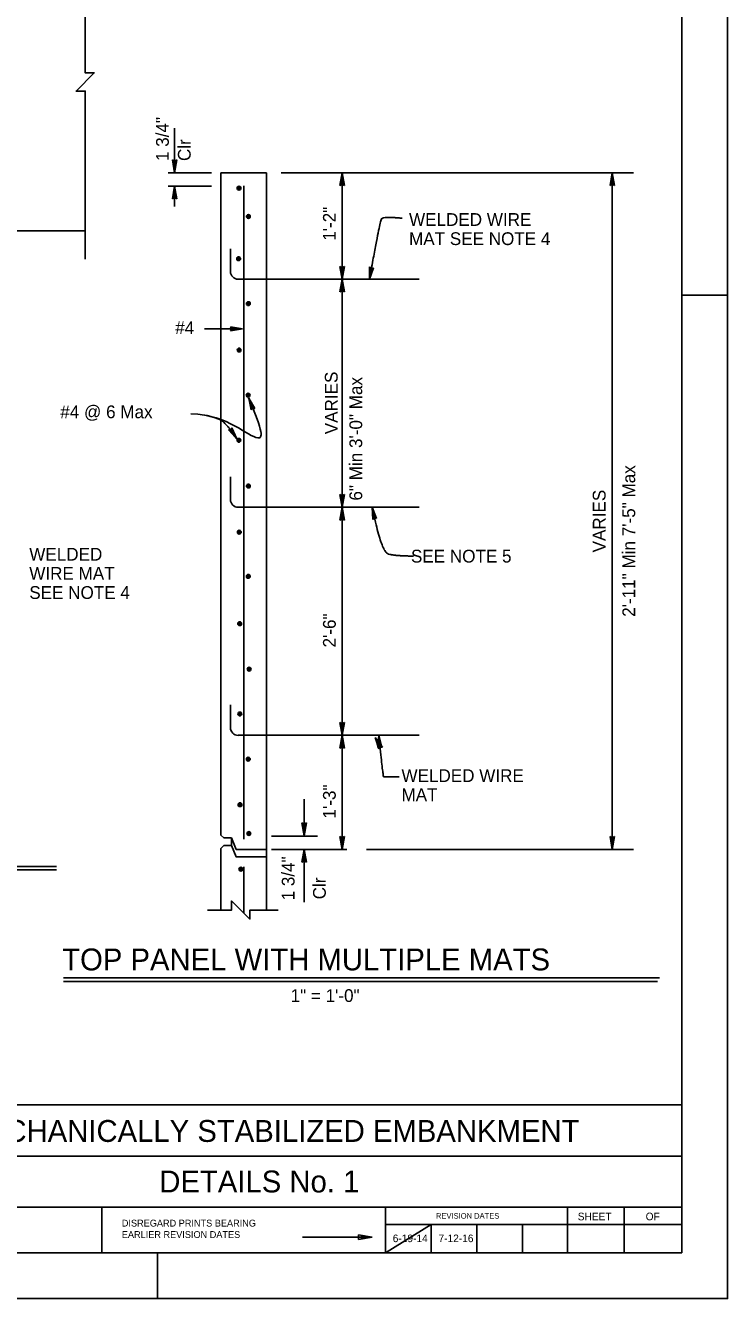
# Model space of a CAD drawing. Extents: x 0 to 34, y 0 to 22.
# Drawn here: x 26.3 to 34, y 0 to 13.96 of the extents above; entities that cross this region are included whole.
import ezdxf

# ---------------------------------------------------------------- set-up
doc = ezdxf.new("R2010")
doc.units = 0
for name, color, linetype in [('10 Sheet Format', 7, 'Continuous'), ('12 Coord Grid', 7, 'Continuous'), ('13 Ramp Align', 7, 'Continuous'), ('210 Border', 7, 'Continuous'), ('212 Leaders and Dim Lines', 7, 'Continuous'), ('213 Rebar', 7, 'Continuous'), ('214 Text and Titles', 7, 'Continuous'), ('216 Rebar', 7, 'Continuous'), ('217 Rebar', 7, 'Continuous'), ('240 Concrete', 7, 'Continuous')]:
    doc.layers.add(name, color=color, linetype=linetype)

# ---------------------------------------------------------------- blocks, each defined once
blk = doc.blocks.new('TERMA')
at = {"layer": '10 Sheet Format'}
for p, q in [((-3.92, 0.34), (-4.13, 0.69)), ((-4.13, 0.69), (0, 0)), ((0, 0), (-4.13, -0.69)), ((-4.03, 0.52), (0, 0)), ((0, 0), (-4.03, -0.52)), ((0, 0), (-3.92, 0.34)), ((-3.92, 0.34), (-3.71, 0)), ((-3.92, -0.35), (0, 0)), ((-3.71, 0), (-3.92, -0.35)), ((0, 0), (-3.82, 0.17)), ((-3.82, -0.17), (0, 0)), ((-3.71, 0), (0, 0)), ((-3.92, -0.35), (-4.13, -0.69))]:
    blk.add_line(p, q, dxfattribs=at)

msp = doc.modelspace()

# ---------------------------------------------------------------- linework, layer by layer
at = {"layer": '10 Sheet Format'}
msp.add_lwpolyline([(0, 0), (34, 0), (34, 22), (0, 22)], close=True, dxfattribs=at)
at = {"layer": '12 Coord Grid'}
for p, q in [((28.79, 9.76), (28.749, 9.871)), ((28.774, 9.74), (28.749, 9.871)), ((28.749, 9.871), (28.815, 9.755)), ((28.802, 9.757), (28.749, 9.871)), ((28.749, 9.871), (28.782, 9.75)), ((28.778, 9.745), (28.749, 9.871)), ((28.749, 9.871), (28.786, 9.755)), ((28.796, 9.759), (28.749, 9.871)), ((28.749, 9.871), (28.809, 9.756)), ((28.782, 9.75), (28.774, 9.74)), ((28.782, 9.75), (28.79, 9.76)), ((28.79, 9.76), (28.802, 9.757)), ((28.802, 9.757), (28.815, 9.755)), ((28.54, 9.521), (28.527, 9.521)), ((28.62, 9.424), (28.527, 9.521)), ((28.62, 9.424), (28.533, 9.521)), ((28.553, 9.522), (28.54, 9.521)), ((28.54, 9.521), (28.62, 9.424)), ((28.546, 9.522), (28.62, 9.424)), ((28.558, 9.534), (28.553, 9.522)), ((28.553, 9.522), (28.62, 9.424)), ((28.62, 9.424), (28.555, 9.528)), ((28.558, 9.534), (28.563, 9.546)), ((28.62, 9.424), (28.558, 9.534)), ((28.561, 9.54), (28.62, 9.424)), ((28.563, 9.546), (28.62, 9.424))]:
    msp.add_line(p, q, dxfattribs=at)
at = {"layer": '13 Ramp Align'}
msp.add_line((28.694, 12.196), (28.694, 5.035), dxfattribs=at)
at = {"layer": '210 Border'}
for p, q in [((33.5, 21.5), (33.5, 0.5)), ((33.5, 11), (34, 11)), ((33.5, 2.125), (1, 2.125)), ((33.5, 1.562), (24.25, 1.562)), ((33.5, 1), (1, 1)), ((27.137, 0.5), (27.137, 1)), ((30.25, 1), (30.25, 0.5)), ((32.243, 0.997), (32.243, 0.5)), ((32.868, 1), (32.868, 0.5)), ((29.952, 0.698), (30.102, 0.673)), ((29.952, 0.648), (29.952, 0.698)), ((33.5, 0.812), (30.25, 0.812)), ((30.25, 0.5), (30.75, 0.812)), ((30.75, 0.812), (30.75, 0.5)), ((31.25, 0.812), (31.25, 0.5)), ((31.75, 0.812), (31.75, 0.5)), ((30.034, 0.673), (29.338, 0.673)), ((30.102, 0.673), (29.952, 0.648)), ((29.977, 0.681), (30.027, 0.673)), ((29.977, 0.665), (29.977, 0.681)), ((30.027, 0.673), (29.977, 0.665)), ((33.5, 0.5), (1, 0.5)), ((27.75, 0.5), (27.75, 0))]:
    msp.add_line(p, q, dxfattribs=at)
for points in [[(30.026, 0.673), (29.883, 0.673)], [(30.102, 0.673), (29.952, 0.673)], [(30.027, 0.673), (29.977, 0.673)], [(30.102, 0.673), (30.029, 0.673)]]:
    msp.add_lwpolyline(points, dxfattribs=at)
at = {"layer": '212 Leaders and Dim Lines'}
for p, q in [((27.936, 12.831), (27.936, 12.341)), ((27.936, 12.831), (27.936, 12.341)), ((28.342, 12.341), (27.866, 12.341)), ((28.342, 12.341), (27.866, 12.341)), ((28.944, 12.341), (28.944, 12.257)), ((28.944, 12.341), (28.944, 12.257)), ((29.104, 12.341), (32.97, 12.341)), ((29.773, 12.341), (29.773, 11.174)), ((32.736, 4.924), (32.736, 12.341)), ((28.342, 12.195), (27.866, 12.195)), ((28.342, 12.195), (27.866, 12.195)), ((27.936, 11.971), (27.936, 12.195)), ((27.936, 11.971), (27.936, 12.195)), ((30.073, 11.174), (30.074, 11.308)), ((30.084, 11.299), (30.074, 11.308)), ((29.773, 11.174), (29.773, 10.091)), ((29.773, 8.674), (29.773, 11.174)), ((30.073, 11.174), (30.079, 11.304)), ((30.118, 11.3), (30.073, 11.174)), ((30.084, 11.299), (30.073, 11.174)), ((30.112, 11.298), (30.073, 11.174)), ((30.073, 11.174), (30.106, 11.295)), ((30.089, 11.295), (30.073, 11.174)), ((30.073, 11.174), (30.1, 11.293)), ((30.094, 11.291), (30.073, 11.174)), ((30.094, 11.291), (30.084, 11.299)), ((30.106, 11.295), (30.094, 11.291)), ((30.106, 11.295), (30.118, 11.3)), ((28.262, 10.631), (28.681, 10.631)), ((28.557, 10.642), (28.55, 10.653)), ((28.55, 10.653), (28.681, 10.631)), ((28.681, 10.631), (28.55, 10.609)), ((28.557, 10.62), (28.55, 10.609)), ((28.553, 10.648), (28.681, 10.631)), ((28.681, 10.631), (28.553, 10.615)), ((28.681, 10.631), (28.557, 10.642)), ((28.557, 10.642), (28.563, 10.631)), ((28.557, 10.62), (28.681, 10.631)), ((28.563, 10.631), (28.557, 10.62)), ((28.681, 10.631), (28.56, 10.637)), ((28.56, 10.626), (28.681, 10.631)), ((28.563, 10.631), (28.681, 10.631)), ((29.773, 8.674), (29.773, 6.174)), ((30.127, 8.558), (30.103, 8.674)), ((30.108, 8.54), (30.103, 8.674)), ((30.103, 8.674), (30.151, 8.549)), ((30.139, 8.554), (30.103, 8.674)), ((30.103, 8.674), (30.117, 8.549)), ((30.113, 8.545), (30.103, 8.674)), ((30.103, 8.674), (30.122, 8.554)), ((30.133, 8.556), (30.103, 8.674)), ((30.103, 8.674), (30.145, 8.551)), ((30.117, 8.549), (30.108, 8.54)), ((30.117, 8.549), (30.127, 8.558)), ((30.127, 8.558), (30.139, 8.554)), ((30.139, 8.554), (30.151, 8.549)), ((30.188, 6.046), (30.134, 6.15)), ((30.175, 6.024), (30.134, 6.15)), ((30.134, 6.15), (30.214, 6.044)), ((30.201, 6.045), (30.134, 6.15)), ((30.134, 6.15), (30.182, 6.035)), ((30.178, 6.029), (30.134, 6.15)), ((30.134, 6.15), (30.185, 6.04)), ((30.195, 6.045), (30.134, 6.15)), ((30.134, 6.15), (30.208, 6.044)), ((30.166, 6.041), (30.175, 6.174)), ((30.171, 6.045), (30.175, 6.174)), ((30.187, 6.056), (30.175, 6.174)), ((30.175, 6.174), (30.21, 6.045)), ((30.198, 6.051), (30.175, 6.174)), ((30.175, 6.174), (30.176, 6.048)), ((30.175, 6.174), (30.181, 6.052)), ((30.192, 6.053), (30.175, 6.174)), ((30.175, 6.174), (30.204, 6.048)), ((29.773, 6.091), (29.773, 4.924)), ((29.773, 6.091), (29.773, 4.924)), ((30.176, 6.048), (30.166, 6.041)), ((30.182, 6.035), (30.175, 6.024)), ((30.176, 6.048), (30.187, 6.056)), ((30.182, 6.035), (30.188, 6.046)), ((30.187, 6.056), (30.198, 6.051)), ((30.188, 6.046), (30.201, 6.045)), ((30.198, 6.051), (30.21, 6.045)), ((30.201, 6.045), (30.214, 6.044)), ((29.356, 5.177), (29.356, 5.473)), ((29.356, 5.177), (29.356, 5.354)), ((28.997, 5.07), (29.502, 5.07)), ((28.997, 5.07), (29.502, 5.07)), ((28.997, 4.924), (29.826, 4.924)), ((28.997, 4.924), (29.826, 4.924)), ((29.356, 4.345), (29.356, 4.924)), ((29.356, 4.345), (29.356, 4.924)), ((30.041, 4.924), (32.97, 4.924))]:
    msp.add_line(p, q, dxfattribs=at)
for points, degree in [([(30.073, 11.174), (30.187, 11.814), (30.228, 11.862), (30.432, 11.842)], 2), ([(28.112, 9.698), (28.332, 9.691), (28.622, 9.568), (28.885, 9.376), (28.917, 9.482), (28.745, 9.875)], 3), ([(28.62, 9.424), (28.499, 9.601), (28.387, 9.656), (28.283, 9.681)], 2), ([(30.103, 8.674), (30.202, 8.184), (30.356, 8.139), (30.556, 8.139)], 2), ([(30.397, 5.719), (30.236, 5.719), (30.221, 5.719), (30.175, 6.174)], 2)]:
    msp.add_open_spline(points, degree=degree, dxfattribs=at)
at = {"layer": '213 Rebar'}
for p, q in [((28.642, 12.192), (28.642, 12.187)), ((28.694, 12.196), (28.694, 5.068)), ((28.745, 11.882), (28.745, 11.877)), ((28.638, 11.418), (28.638, 11.413)), ((28.745, 10.926), (28.745, 10.921)), ((28.643, 10.417), (28.643, 10.412)), ((28.742, 9.923), (28.742, 9.917)), ((28.641, 9.429), (28.641, 9.423)), ((28.745, 8.927), (28.745, 8.922)), ((28.645, 8.422), (28.645, 8.417)), ((28.744, 7.937), (28.744, 7.932)), ((28.65, 7.418), (28.65, 7.412)), ((28.753, 6.92), (28.753, 6.915)), ((28.651, 6.429), (28.651, 6.424)), ((28.744, 5.934), (28.744, 5.928)), ((28.653, 5.434), (28.653, 5.429)), ((28.75, 5.118), (28.75, 5.112)), ((28.662, 4.727), (28.662, 4.722)), ((28.694, 4.731), (28.694, 4.226)), ((28.694, 4.731), (28.694, 4.226))]:
    msp.add_line(p, q, dxfattribs=at)
for centre, radius in [((28.642, 12.172), 0.0209), ((28.642, 12.172), 0.0156), ((28.642, 12.172), 0.00776), ((28.745, 11.861), 0.0209), ((28.745, 11.861), 0.0156), ((28.745, 11.861), 0.00776), ((28.638, 11.398), 0.0209), ((28.638, 11.398), 0.0156), ((28.638, 11.398), 0.00776), ((28.745, 10.906), 0.0209), ((28.745, 10.906), 0.0156), ((28.745, 10.906), 0.00776), ((28.643, 10.397), 0.0209), ((28.643, 10.397), 0.0156), ((28.643, 10.397), 0.00776), ((28.742, 9.902), 0.0209), ((28.742, 9.902), 0.0156), ((28.742, 9.902), 0.00776), ((28.641, 9.408), 0.0209), ((28.641, 9.408), 0.0156), ((28.641, 9.408), 0.00776), ((28.745, 8.906), 0.0209), ((28.745, 8.906), 0.0156), ((28.745, 8.906), 0.00776), ((28.645, 8.401), 0.0209), ((28.645, 8.401), 0.0156), ((28.645, 8.401), 0.00776), ((28.744, 7.916), 0.0209), ((28.744, 7.916), 0.0156), ((28.744, 7.916), 0.00776), ((28.65, 7.397), 0.0209), ((28.65, 7.397), 0.0156), ((28.65, 7.397), 0.00776), ((28.753, 6.899), 0.0209), ((28.753, 6.899), 0.0156), ((28.753, 6.899), 0.00776), ((28.651, 6.408), 0.0209), ((28.651, 6.408), 0.0156), ((28.651, 6.408), 0.00776), ((28.744, 5.913), 0.0209), ((28.744, 5.913), 0.0156), ((28.744, 5.913), 0.00776), ((28.653, 5.413), 0.0209), ((28.653, 5.413), 0.0156), ((28.653, 5.413), 0.00776), ((28.75, 5.097), 0.0209), ((28.75, 5.097), 0.0156), ((28.75, 5.097), 0.00776), ((28.662, 4.706), 0.0209), ((28.662, 4.706), 0.0156), ((28.662, 4.706), 0.00776)]:
    msp.add_circle(centre, radius, dxfattribs=at)
at = {"layer": '214 Text and Titles'}
for p, q in [((28.559, 5.049), (28.611, 4.924)), ((28.611, 4.841), (28.559, 4.966)), ((28.611, 4.841), (28.559, 4.966)), ((28.611, 4.924), (28.944, 4.924)), ((28.611, 4.924), (28.944, 4.924)), ((28.944, 4.924), (28.944, 4.841)), ((28.944, 4.924), (28.944, 4.841)), ((28.944, 4.924), (28.944, 4.841)), ((28.611, 4.841), (28.944, 4.841)), ((28.611, 4.841), (28.944, 4.841)), ((28.611, 4.841), (28.944, 4.841)), ((28.611, 4.841), (28.944, 4.841)), ((28.611, 4.841), (28.944, 4.841)), ((28.611, 4.841), (28.944, 4.841)), ((23.351, 4.737), (26.642, 4.737)), ((23.351, 4.698), (26.642, 4.698)), ((26.716, 3.515), (33.253, 3.515)), ((26.716, 3.476), (33.23, 3.476))]:
    msp.add_line(p, q, dxfattribs=at)
msp.add_lwpolyline([(28.944, 4.841), (28.944, 4.924), (28.611, 4.924), (28.559, 5.049)], dxfattribs=at)
at = {"layer": '216 Rebar'}
for p, q in [((28.548, 11.507), (28.548, 11.257)), ((28.631, 11.174), (30.617, 11.174)), ((28.548, 9.007), (28.548, 8.757)), ((28.638, 8.674), (30.617, 8.674)), ((28.548, 6.507), (28.548, 6.257)), ((28.634, 6.174), (30.617, 6.174))]:
    msp.add_line(p, q, dxfattribs=at)
for centre in [(28.632, 11.257), (28.632, 8.757), (28.632, 6.257)]:
    msp.add_arc(centre, 0.0833, 180, 270, dxfattribs=at)
at = {"layer": '217 Rebar'}
for p, q in [((28.611, 4.841), (28.559, 4.966)), ((28.944, 4.924), (28.944, 4.841))]:
    msp.add_line(p, q, dxfattribs=at)
msp.add_lwpolyline([(28.944, 4.841), (28.944, 4.924), (28.611, 4.924), (28.559, 5.049), (28.559, 4.966), (28.611, 4.841), (28.944, 4.841)], dxfattribs=at)
at = {"layer": '240 Concrete'}
for p, q in [((28.444, 12.341), (28.944, 12.341)), ((28.444, 12.341), (28.444, 5.08)), ((28.944, 12.341), (28.944, 4.259)), ((25.374, 11.704), (26.955, 11.704)), ((28.444, 5.08), (28.476, 5.049)), ((28.476, 5.049), (28.559, 5.049)), ((28.476, 4.966), (28.444, 4.934)), ((28.444, 4.934), (28.444, 4.259)), ((28.476, 4.966), (28.559, 4.966)), ((28.611, 4.841), (28.559, 4.966)), ((28.611, 4.841), (28.944, 4.841))]:
    msp.add_line(p, q, dxfattribs=at)
for points in [[(26.955, 15.121), (26.955, 13.435), (27.055, 13.435), (26.855, 13.235), (26.955, 13.235), (26.955, 11.394)], [(28.944, 4.841), (28.944, 4.924), (28.611, 4.924), (28.559, 5.049), (28.559, 4.966), (28.611, 4.841), (28.944, 4.841)], [(28.296, 4.259), (28.561, 4.259), (28.561, 4.359), (28.761, 4.159), (28.761, 4.259), (29.07, 4.259)]]:
    msp.add_lwpolyline(points, dxfattribs=at)

# ---------------------------------------------------------------- block references
at = {"layer": '212 Leaders and Dim Lines', "xscale": 0.033863969643370066, "yscale": 0.03548367630197333}
for p, rotation in [((27.936, 12.341), -90), ((27.936, 12.341), -90), ((29.773, 12.341), 90), ((29.773, 12.341), 90), ((32.736, 12.341), 90), ((27.936, 12.195), 90), ((27.936, 12.195), 90), ((29.773, 11.174), -90), ((29.773, 11.174), -90), ((29.773, 11.174), 90), ((29.773, 11.174), 90), ((29.773, 11.174), 90), ((29.773, 8.674), -90), ((29.773, 8.674), 90), ((29.773, 8.674), 90), ((29.773, 6.174), -90), ((29.773, 6.174), -90), ((29.773, 6.174), 90), ((29.773, 6.174), 90), ((29.356, 5.073), -90), ((29.356, 5.073), -90), ((29.773, 4.924), -90), ((29.773, 4.924), -90), ((32.736, 4.924), -90), ((29.356, 4.924), 90), ((29.356, 4.924), 90)]:
    msp.add_blockref('TERMA', p, dxfattribs=dict(at, rotation=rotation))

# ---------------------------------------------------------------- texts
at = {"layer": '210 Border'}
for s, height, p in [('MECHANICALLY STABILIZED EMBANKMENT', 0.24, (25.599, 1.717)), ('DETAILS No. 1', 0.24, (27.768, 1.163)), ('DISREGARD PRINTS BEARING', 0.07499, (27.357, 0.789)), ('REVISION DATES', 0.05999, (30.802, 0.876)), ('SHEET', 0.0833, (32.357, 0.858)), ('OF', 0.0833, (33.102, 0.858)), ('EARLIER REVISION DATES', 0.07499, (27.357, 0.664)), ('6-19-14', 0.0833, (30.328, 0.618)), ('7-12-16', 0.0833, (30.83, 0.618))]:
    msp.add_text(s, height=height, dxfattribs=at).set_placement(p)
at = {"layer": '212 Leaders and Dim Lines'}
for s, p in [('1 3/4"', (27.872, 12.469)), ('1 3/4"', (27.872, 12.469)), ('Clr', (28.112, 12.469)), ('Clr', (28.112, 12.469)), ('1\'-2"', (29.703, 11.595)), ('VARIES', (29.724, 9.474)), ('  6" Min 3\'-0" Max', (29.993, 8.643)), ('2\'-11" Min 7\'-5" Max', (32.987, 7.473)), ('VARIES', (32.662, 8.179)), ('2\'-6"', (29.703, 7.137)), ('1\'-3"', (29.703, 5.262)), ('1 3/4"', (29.251, 4.364)), ('Clr', (29.594, 4.376))]:
    msp.add_text(s, height=0.14, rotation=90, dxfattribs=at).set_placement(p)
at = {"layer": '214 Text and Titles'}
for s, height, p in [('WELDED WIRE', 0.14, (30.507, 11.758)), ('MAT SEE NOTE 4', 0.14, (30.507, 11.548)), ('#4', 0.14, (27.943, 10.572)), ('#4 @ 6 Max', 0.14, (26.682, 9.65)), ('WELDED ', 0.14, (26.342, 8.089)), (' SEE NOTE 5', 0.14, (30.476, 8.068)), ('WIRE MAT', 0.14, (26.342, 7.879)), ('SEE NOTE 4', 0.14, (26.342, 7.669)), ('WELDED WIRE', 0.14, (30.424, 5.662)), ('MAT', 0.14, (30.424, 5.452)), ('TOP PANEL WITH MULTIPLE MATS', 0.24003, (26.703, 3.597)), ('1" = 1\'-0"    ', 0.14001, (29.208, 3.251))]:
    msp.add_text(s, height=height, dxfattribs=at).set_placement(p)

doc.saveas('drawing.dxf')
